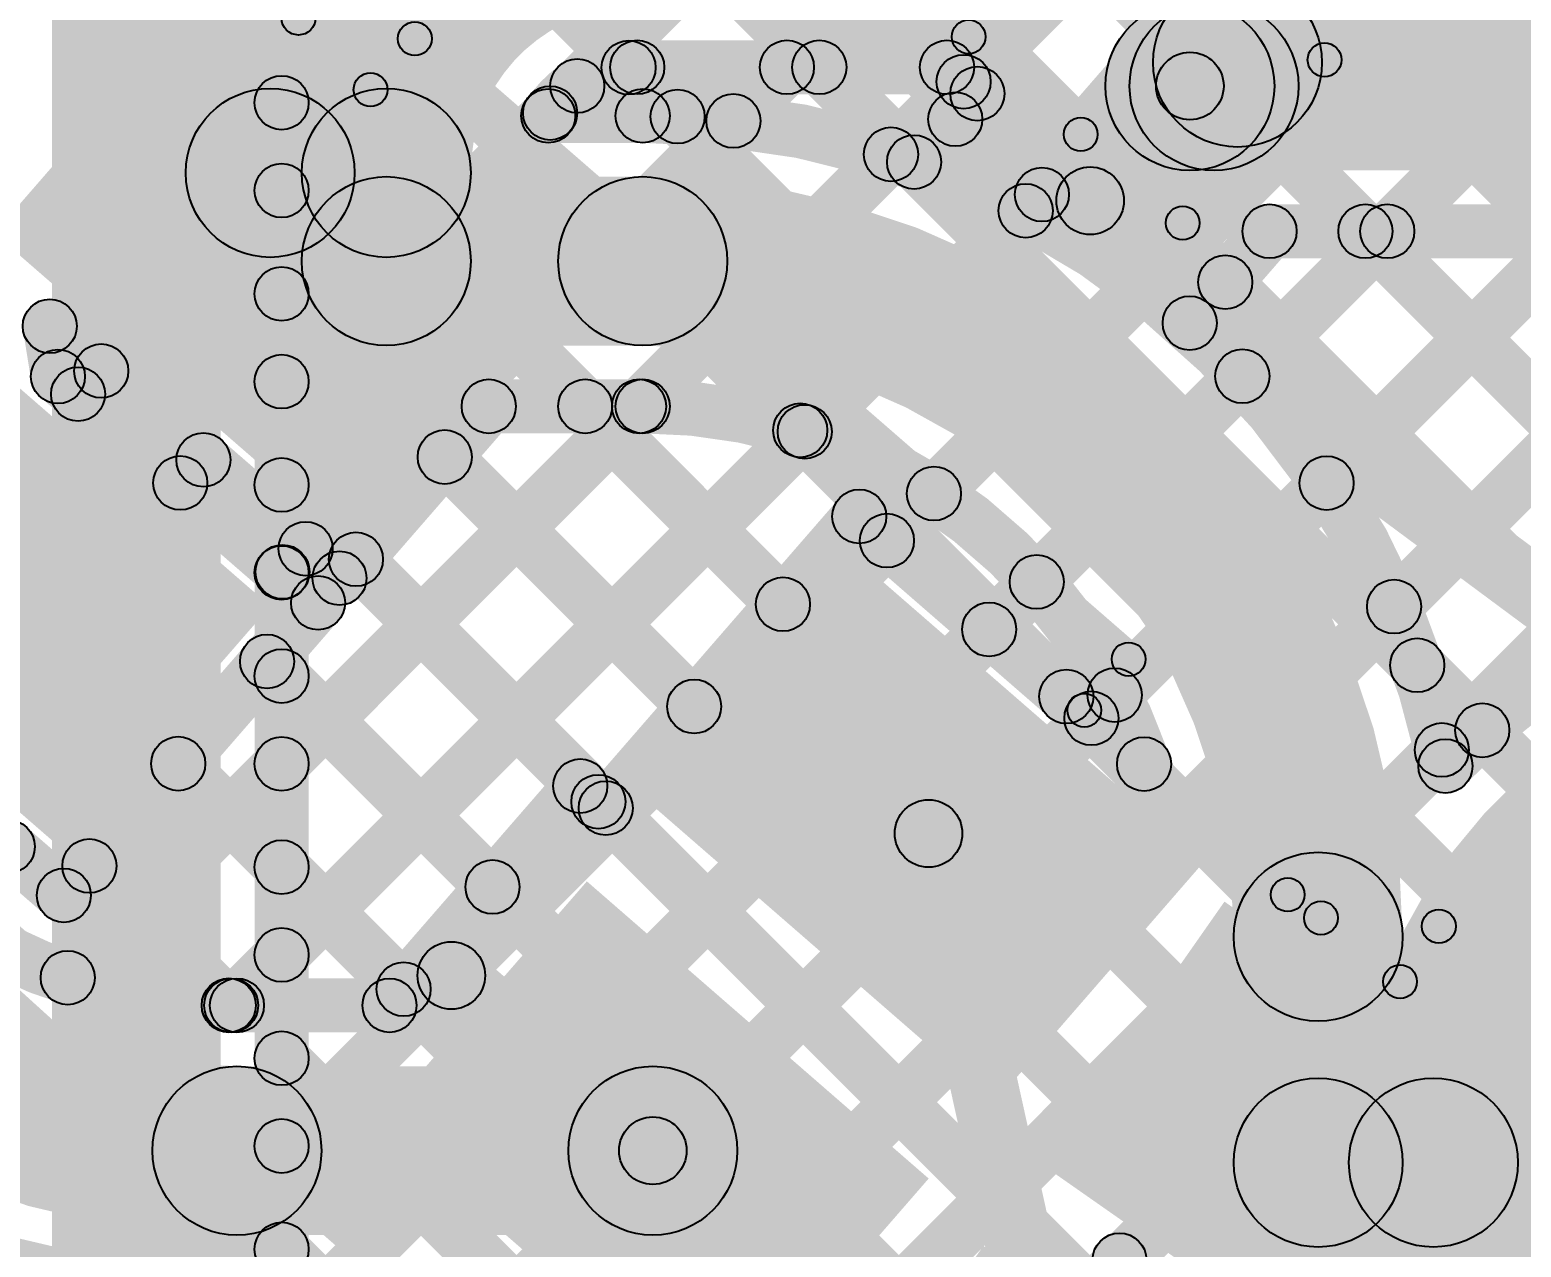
# Model space of a CAD drawing. Header units: millimetres. Extents: x -2.17 to 2.17, y -2.17 to 2.17.
# Drawn here: x -1.2428 to -1.022, y -1.3836 to -1.2034 of the extents above; entities that cross this region are included whole.
import ezdxf

# ---------------------------------------------------------------- set-up
doc = ezdxf.new("R2010")
doc.units = ezdxf.units.MM
doc.header["$MEASUREMENT"] = 0
for name, color, linetype in [('BottomLayer', 5, 'Continuous'), ('Mechanical2', 216, 'Continuous'), ('TopLayer', 1, 'Continuous'), ('TopOverlay', 2, 'Continuous'), ('TopPaste', 8, 'Continuous'), ('TopSolder', 216, 'Continuous')]:
    doc.layers.add(name, color=color, linetype=linetype)

# ---------------------------------------------------------------- blocks, each defined once
blk = doc.blocks.new('WS2812B_M____132')
at = {"layer": 'TopLayer'}
for points in [[(-0.09409, 0.05079), (-0.03504, 0.05079), (-0.03504, 0.01142), (-0.09409, 0.01142)], [(0.03504, 0.05079), (0.09409, 0.05079), (0.09409, 0.01142), (0.03504, 0.01142)], [(-0.09409, -0.01142), (-0.03504, -0.01142), (-0.03504, -0.05079), (-0.09409, -0.05079)], [(0.03504, -0.01142), (0.09409, -0.01142), (0.09409, -0.05079), (0.03504, -0.05079)]]:
    blk.add_hatch(color=1, dxfattribs=at).paths.add_polyline_path(points)
at = {"layer": 'TopOverlay'}
h = blk.add_hatch(color=2, dxfattribs=at)
edge = h.paths.add_edge_path()
edge.add_arc((-0.07, 0.07), 0.0025, 0, 360)
h = blk.add_hatch(color=2, dxfattribs=at)
edge = h.paths.add_edge_path()
edge.add_arc((-0.07, 0.07), 0.0025, 0, 360)
for points in [[(-0.07, 0.0675), (-0.07, 0.0725), (0.07, 0.0725), (0.07, 0.0675)], [(-0.0675, 0.06), (-0.0725, 0.06), (-0.0725, 0.07), (-0.0675, 0.07)], [(0.0725, 0.06), (0.0675, 0.06), (0.0675, 0.07), (0.0725, 0.07)], [(-0.07, -0.0725), (-0.07, -0.0675), (0.07, -0.0675), (0.07, -0.0725)]]:
    blk.add_hatch(color=2, dxfattribs=at).paths.add_polyline_path(points)
h = blk.add_hatch(color=2, dxfattribs=at)
edge = h.paths.add_edge_path()
edge.add_arc((0.07, 0.07), 0.0025, 0, 360)
h = blk.add_hatch(color=2, dxfattribs=at)
edge = h.paths.add_edge_path()
edge.add_arc((0.07, 0.07), 0.0025, 0, 360)
h = blk.add_hatch(color=2, dxfattribs=at)
edge = h.paths.add_edge_path()
edge.add_arc((-0.085, 0.061), 0.0025, 0, 360)
h = blk.add_hatch(color=2, dxfattribs=at)
edge = h.paths.add_edge_path()
edge.add_arc((-0.07, 0.06), 0.0025, 0, 360)
h = blk.add_hatch(color=2, dxfattribs=at)
edge = h.paths.add_edge_path()
edge.add_arc((0.07, 0.06), 0.0025, 0, 360)
at = {"layer": 'TopPaste'}
for points in [[(-0.09409, 0.05079), (-0.03504, 0.05079), (-0.03504, 0.01142), (-0.09409, 0.01142)], [(0.03504, 0.05079), (0.09409, 0.05079), (0.09409, 0.01142), (0.03504, 0.01142)], [(-0.09409, -0.01142), (-0.03504, -0.01142), (-0.03504, -0.05079), (-0.09409, -0.05079)], [(0.03504, -0.01142), (0.09409, -0.01142), (0.09409, -0.05079), (0.03504, -0.05079)]]:
    blk.add_hatch(color=8, dxfattribs=at).paths.add_polyline_path(points)
at = {"layer": 'TopSolder'}
for points in [[(-0.09809, 0.05479), (-0.03104, 0.05479), (-0.03104, 0.00742), (-0.09809, 0.00742)], [(0.03104, 0.05479), (0.09809, 0.05479), (0.09809, 0.00742), (0.03104, 0.00742)], [(-0.09809, -0.00742), (-0.03104, -0.00742), (-0.03104, -0.05479), (-0.09809, -0.05479)], [(0.03104, -0.00742), (0.09809, -0.00742), (0.09809, -0.05479), (0.03104, -0.05479)]]:
    blk.add_hatch(color=216, dxfattribs=at).paths.add_polyline_path(points)
at = {"layer": 'TopOverlay', "const_width": 0.005}
blk.add_lwpolyline([(-0.085, 0.061, 1), (-0.091, 0.061, 1)], format="xyb", close=True, dxfattribs=at)
at = {"layer": 'TopOverlay'}
for centre in [(-0.07, 0.07), (-0.07, 0.07), (0.07, 0.07), (0.07, 0.07), (-0.085, 0.061), (-0.07, 0.06), (0.07, 0.06)]:
    blk.add_circle(centre, 0.0025, dxfattribs=at)
blk = doc.blocks.new('WS2812B_M____133')
at = {"layer": 'TopLayer'}
blk.add_hatch(color=1, dxfattribs=at).paths.add_polyline_path([(-0.09409, 0.05079), (-0.03504, 0.05079), (-0.03504, 0.01142), (-0.09409, 0.01142)])
at = {"layer": 'TopOverlay'}
h = blk.add_hatch(color=2, dxfattribs=at)
edge = h.paths.add_edge_path()
edge.add_arc((-0.07, 0.07), 0.0025, 0, 360)
h = blk.add_hatch(color=2, dxfattribs=at)
edge = h.paths.add_edge_path()
edge.add_arc((-0.07, 0.07), 0.0025, 0, 360)
for points in [[(-0.07, 0.0675), (-0.07, 0.0725), (0.07, 0.0725), (0.07, 0.0675)], [(-0.0675, 0.06), (-0.0725, 0.06), (-0.0725, 0.07), (-0.0675, 0.07)]]:
    blk.add_hatch(color=2, dxfattribs=at).paths.add_polyline_path(points)
h = blk.add_hatch(color=2, dxfattribs=at)
edge = h.paths.add_edge_path()
edge.add_arc((-0.091, 0.061), 0.0025, 0, 360)
h = blk.add_hatch(color=2, dxfattribs=at)
edge = h.paths.add_edge_path()
edge.add_arc((-0.085, 0.061), 0.0025, 0, 360)
h = blk.add_hatch(color=2, dxfattribs=at)
edge = h.paths.add_edge_path()
edge.add_arc((-0.07, 0.06), 0.0025, 0, 360)
at = {"layer": 'TopPaste'}
blk.add_hatch(color=8, dxfattribs=at).paths.add_polyline_path([(-0.09409, 0.05079), (-0.03504, 0.05079), (-0.03504, 0.01142), (-0.09409, 0.01142)])
at = {"layer": 'TopSolder'}
for points in [[(-0.09809, 0.05479), (-0.03104, 0.05479), (-0.03104, 0.00742), (-0.09809, 0.00742)], [(-0.09809, -0.00742), (-0.03104, -0.00742), (-0.03104, -0.05479), (-0.09809, -0.05479)]]:
    blk.add_hatch(color=216, dxfattribs=at).paths.add_polyline_path(points)
at = {"layer": 'TopOverlay', "const_width": 0.005}
blk.add_lwpolyline([(-0.085, 0.061, 1), (-0.091, 0.061, 1)], format="xyb", close=True, dxfattribs=at)
at = {"layer": 'TopOverlay'}
for centre in [(-0.07, 0.07), (-0.07, 0.07), (-0.091, 0.061), (-0.085, 0.061), (-0.07, 0.06)]:
    blk.add_circle(centre, 0.0025, dxfattribs=at)
blk = doc.blocks.new('C__0402_308')
at = {"layer": 'TopLayer'}
for points in [[(-0.0275, -0.0125), (-0.0275, 0.0125), (-0.0095, 0.0125), (-0.0095, -0.0125)], [(0.0095, -0.0125), (0.0095, 0.0125), (0.0275, 0.0125), (0.0275, -0.0125)]]:
    blk.add_hatch(color=1, dxfattribs=at).paths.add_polyline_path(points)
at = {"layer": 'TopOverlay'}
h = blk.add_hatch(color=2, dxfattribs=at)
edge = h.paths.add_edge_path()
edge.add_arc((-0.031, 0.016), 0.0025, 0, 360)
h = blk.add_hatch(color=2, dxfattribs=at)
edge = h.paths.add_edge_path()
edge.add_arc((-0.031, 0.016), 0.0025, 0, 360)
for points in [[(-0.011, 0.0185), (-0.011, 0.0135), (-0.031, 0.0135), (-0.031, 0.0185)], [(0.031, 0.0185), (0.031, 0.0135), (0.011, 0.0135), (0.011, 0.0185)], [(-0.0335, 0.016), (-0.0285, 0.016), (-0.0285, -0.016), (-0.0335, -0.016)], [(0.0285, 0.016), (0.0335, 0.016), (0.0335, -0.016), (0.0285, -0.016)], [(-0.011, -0.0135), (-0.011, -0.0185), (-0.031, -0.0185), (-0.031, -0.0135)], [(0.031, -0.0135), (0.031, -0.0185), (0.011, -0.0185), (0.011, -0.0135)]]:
    blk.add_hatch(color=2, dxfattribs=at).paths.add_polyline_path(points)
h = blk.add_hatch(color=2, dxfattribs=at)
edge = h.paths.add_edge_path()
edge.add_arc((-0.011, 0.016), 0.0025, 0, 360)
h = blk.add_hatch(color=2, dxfattribs=at)
edge = h.paths.add_edge_path()
edge.add_arc((0.011, 0.016), 0.0025, 0, 360)
h = blk.add_hatch(color=2, dxfattribs=at)
edge = h.paths.add_edge_path()
edge.add_arc((0.031, 0.016), 0.0025, 0, 360)
h = blk.add_hatch(color=2, dxfattribs=at)
edge = h.paths.add_edge_path()
edge.add_arc((0.031, 0.016), 0.0025, 0, 360)
h = blk.add_hatch(color=2, dxfattribs=at)
edge = h.paths.add_edge_path()
edge.add_arc((-0.031, -0.016), 0.0025, 0, 360)
h = blk.add_hatch(color=2, dxfattribs=at)
edge = h.paths.add_edge_path()
edge.add_arc((-0.031, -0.016), 0.0025, 0, 360)
h = blk.add_hatch(color=2, dxfattribs=at)
edge = h.paths.add_edge_path()
edge.add_arc((-0.011, -0.016), 0.0025, 0, 360)
h = blk.add_hatch(color=2, dxfattribs=at)
edge = h.paths.add_edge_path()
edge.add_arc((0.011, -0.016), 0.0025, 0, 360)
h = blk.add_hatch(color=2, dxfattribs=at)
edge = h.paths.add_edge_path()
edge.add_arc((0.031, -0.016), 0.0025, 0, 360)
h = blk.add_hatch(color=2, dxfattribs=at)
edge = h.paths.add_edge_path()
edge.add_arc((0.031, -0.016), 0.0025, 0, 360)
at = {"layer": 'TopPaste'}
for points in [[(-0.0275, -0.0125), (-0.0275, 0.0125), (-0.0095, 0.0125), (-0.0095, -0.0125)], [(0.0095, -0.0125), (0.0095, 0.0125), (0.0275, 0.0125), (0.0275, -0.0125)]]:
    blk.add_hatch(color=8, dxfattribs=at).paths.add_polyline_path(points)
at = {"layer": 'TopSolder'}
for points in [[(-0.02986, -0.01486), (-0.02986, 0.01486), (-0.00714, 0.01486), (-0.00714, -0.01486)], [(0.00714, -0.01486), (0.00714, 0.01486), (0.02986, 0.01486), (0.02986, -0.01486)]]:
    blk.add_hatch(color=216, dxfattribs=at).paths.add_polyline_path(points)
at = {"layer": 'TopOverlay'}
for centre in [(-0.031, 0.016), (-0.031, 0.016), (-0.011, 0.016), (0.011, 0.016), (0.031, 0.016), (0.031, 0.016), (-0.031, -0.016), (-0.031, -0.016), (-0.011, -0.016), (0.011, -0.016), (0.031, -0.016), (0.031, -0.016)]:
    blk.add_circle(centre, 0.0025, dxfattribs=at)

msp = doc.modelspace()

# ---------------------------------------------------------------- hatches: boundary and pattern name
at = {"layer": 'BottomLayer'}
for points in [[(-1.2145, -1.532), (-1.2395, -1.532), (-1.2395, -0.38061), (-1.2145, -0.38061)], [(-1.2015, -1.532), (-1.2095, -1.532), (-1.2095, -0.38061), (-1.2015, -0.38061)], [(-1.20833, -1.01906), (-1.20267, -1.01341), (-1.01467, -1.20141), (-1.02033, -1.20706)], [(-1.20267, -1.23005), (-1.20833, -1.22439), (-1.02033, -1.03639), (-1.01467, -1.04205)], [(-1.20267, -1.23005), (-1.20833, -1.22439), (-1.02033, -1.03639), (-1.01467, -1.04205)], [(-1.20833, -1.04735), (-1.20267, -1.04169), (-1.01467, -1.22969), (-1.02033, -1.23535)], [(-1.20267, -1.25833), (-1.20833, -1.25267), (-1.02033, -1.06467), (-1.01467, -1.07033)], [(-1.20833, -1.07563), (-1.20267, -1.06997), (-1.01467, -1.25797), (-1.02033, -1.26363)], [(-1.20267, -1.28661), (-1.20833, -1.28096), (-1.02033, -1.09296), (-1.01467, -1.09861)], [(-1.20833, -1.10392), (-1.20267, -1.09826), (-1.01467, -1.28626), (-1.02033, -1.29192)], [(-1.20267, -1.3149), (-1.20833, -1.30924), (-1.02033, -1.12124), (-1.01467, -1.1269)], [(-1.20833, -1.1322), (-1.20267, -1.12654), (-1.01467, -1.31454), (-1.02033, -1.3202)], [(-1.20267, -1.34318), (-1.20833, -1.33753), (-1.02033, -1.14953), (-1.01467, -1.15518)], [(-1.20833, -1.16048), (-1.20267, -1.15483), (-1.01467, -1.34283), (-1.02033, -1.34848)], [(-1.20267, -1.37147), (-1.20833, -1.36581), (-1.02033, -1.17781), (-1.01467, -1.18347)], [(-1.20833, -1.18877), (-1.20267, -1.18311), (-1.01467, -1.37111), (-1.02033, -1.37677)], [(-1.20267, -1.39975), (-1.20833, -1.39409), (-1.02033, -1.20609), (-1.01467, -1.21175)], [(-1.20833, -1.21705), (-1.20267, -1.2114), (-1.01467, -1.3994), (-1.02033, -1.40505)], [(-1.20267, -1.42804), (-1.20833, -1.42238), (-1.02033, -1.23438), (-1.01467, -1.24004)], [(-1.20833, -1.24534), (-1.20267, -1.23968), (-1.01467, -1.42768), (-1.02033, -1.43334)], [(-1.20267, -1.45632), (-1.20833, -1.45066), (-1.02033, -1.26266), (-1.01467, -1.26832)], [(-1.20833, -1.27362), (-1.20267, -1.26796), (-1.01467, -1.45596), (-1.02033, -1.46162)], [(-1.20267, -1.4846), (-1.20833, -1.47895), (-1.02033, -1.29095), (-1.01467, -1.2966)], [(-1.20833, -1.30191), (-1.20267, -1.29625), (-1.01467, -1.48425), (-1.02033, -1.48991)], [(-1.20267, -1.51289), (-1.20833, -1.50723), (-1.02033, -1.31923), (-1.01467, -1.32489)], [(-1.20833, -1.33019), (-1.20267, -1.32453), (-1.01467, -1.51253), (-1.02033, -1.51819)], [(-1.20243, -1.54094), (-1.20809, -1.53528), (-1.02033, -1.34752), (-1.01467, -1.35317)], [(-1.20833, -1.35847), (-1.20267, -1.35282), (-1.01467, -1.54082), (-1.02033, -1.54647)], [(-1.1971, -1.56388), (-1.20275, -1.55823), (-1.02033, -1.3758), (-1.01467, -1.38146)], [(-1.20833, -1.38676), (-1.20267, -1.3811), (-0.9761, -1.60767), (-0.98176, -1.61333)]]:
    msp.add_hatch(color=5, dxfattribs=at).paths.add_polyline_path(points)
h = msp.add_hatch(color=5, dxfattribs=at)
edge = h.paths.add_edge_path()
edge.add_arc((-1.2055, -1.21422), 0.004, 0, 360)
h = msp.add_hatch(color=5, dxfattribs=at)
edge = h.paths.add_edge_path()
edge.add_arc((-1.2055, -1.22722), 0.004, 0, 360)
h = msp.add_hatch(color=5, dxfattribs=at)
edge = h.paths.add_edge_path()
edge.add_arc((-1.2055, -1.22722), 0.004, 0, 360)
h = msp.add_hatch(color=5, dxfattribs=at)
edge = h.paths.add_edge_path()
edge.add_arc((-1.2055, -1.24251), 0.004, 0, 360)
h = msp.add_hatch(color=5, dxfattribs=at)
edge = h.paths.add_edge_path()
edge.add_arc((-1.2055, -1.2555), 0.004, 0, 360)
h = msp.add_hatch(color=5, dxfattribs=at)
edge = h.paths.add_edge_path()
edge.add_arc((-1.2055, -1.27079), 0.004, 0, 360)
h = msp.add_hatch(color=5, dxfattribs=at)
edge = h.paths.add_edge_path()
edge.add_arc((-1.2055, -1.28379), 0.004, 0, 360)
h = msp.add_hatch(color=5, dxfattribs=at)
edge = h.paths.add_edge_path()
edge.add_arc((-1.2055, -1.29908), 0.004, 0, 360)
h = msp.add_hatch(color=5, dxfattribs=at)
edge = h.paths.add_edge_path()
edge.add_arc((-1.2055, -1.31207), 0.004, 0, 360)
h = msp.add_hatch(color=5, dxfattribs=at)
edge = h.paths.add_edge_path()
edge.add_arc((-1.2055, -1.32736), 0.004, 0, 360)
h = msp.add_hatch(color=5, dxfattribs=at)
edge = h.paths.add_edge_path()
edge.add_arc((-1.2055, -1.34035), 0.004, 0, 360)
h = msp.add_hatch(color=5, dxfattribs=at)
edge = h.paths.add_edge_path()
edge.add_arc((-1.2055, -1.35565), 0.004, 0, 360)
h = msp.add_hatch(color=5, dxfattribs=at)
edge = h.paths.add_edge_path()
edge.add_arc((-1.2055, -1.36864), 0.004, 0, 360)
h = msp.add_hatch(color=5, dxfattribs=at)
edge = h.paths.add_edge_path()
edge.add_arc((-1.2055, -1.38393), 0.004, 0, 360)
at = {"layer": 'TopLayer'}
for points in [[(-1.0515, -1.20828), (-1.0765, -1.20828), (-1.0765, -1.15956), (-1.0515, -1.15956)], [(-1.19469, -1.22461), (-1.21969, -1.22461), (-1.21969, -1.18048), (-1.19469, -1.18048)], [(-1.07104, -1.22425), (-1.07104, -1.19925), (-1.06747, -1.19925), (-1.06747, -1.22425)], [(-1.06747, -1.22425), (-1.06747, -1.19925), (-0.98486, -1.19925), (-0.98486, -1.22425)], [(-1.15286, -1.21297), (-1.15286, -1.20497), (-1.107, -1.20497), (-1.107, -1.21297)], [(-1.15696, -1.21185), (-1.1513, -1.2062), (-1.14405, -1.21345), (-1.14971, -1.2191)], [(-1.13579, -1.21974), (-1.14145, -1.21408), (-1.13352, -1.20614), (-1.12786, -1.2118)], [(-1.12873, -1.2118), (-1.12307, -1.20614), (-1.10904, -1.22017), (-1.1147, -1.22583)], [(-1.10962, -1.21199), (-1.10438, -1.20595), (-1.09988, -1.20987), (-1.10513, -1.2159)], [(-1.16292, -1.21858), (-1.16857, -1.21292), (-1.16456, -1.2089), (-1.1589, -1.21456)], [(-1.11246, -1.22469), (-1.11812, -1.21903), (-1.10737, -1.20828), (-1.10171, -1.21394)], [(-1.08203, -1.23201), (-1.08957, -1.22545), (-1.07481, -1.20847), (-1.06726, -1.21503)], [(-1.10276, -1.21928), (-1.1088, -1.21403), (-1.10552, -1.21026), (-1.09948, -1.21551)], [(-1.16602, -1.22016), (-1.16602, -1.21216), (-1.15205, -1.21216), (-1.15205, -1.22016)], [(-1.10841, -1.21968), (-1.10316, -1.21364), (-1.06844, -1.24382), (-1.07369, -1.24986)], [(-1.19, -1.25016), (-1.19, -1.22516), (-1.15205, -1.22516), (-1.15205, -1.25016)], [(-1.09252, -1.23303), (-1.09818, -1.22738), (-1.09578, -1.22498), (-1.09013, -1.23064)], [(-1.05925, -1.23725), (-1.05925, -1.22925), (-0.98486, -1.22925), (-0.98486, -1.23725)], [(-1.06805, -1.24946), (-1.07408, -1.24421), (-1.06227, -1.23062), (-1.05623, -1.23587)], [(-1.06045, -1.25753), (-1.06611, -1.25188), (-1.04465, -1.23042), (-1.039, -1.23608)], [(-1.04797, -1.27333), (-1.05363, -1.26768), (-1.01637, -1.23042), (-1.01071, -1.23608)], [(-1.04788, -1.23608), (-1.04223, -1.23042), (-0.9877, -1.28495), (-0.99335, -1.29061)], [(-1.03798, -1.29163), (-1.04364, -1.28597), (-0.98808, -1.23042), (-0.98243, -1.23608)], [(-1.03091, -1.31284), (-1.03657, -1.30719), (-0.96484, -1.23546), (-0.95918, -1.24111)], [(-1.06863, -1.24361), (-1.06297, -1.23796), (-1.00825, -1.29268), (-1.0139, -1.29834)], [(-1.24245, -1.25032), (-1.2372, -1.24429), (-1.19431, -1.28157), (-1.19956, -1.28761)], [(-1.24377, -1.24794), (-1.23587, -1.24667), (-1.23468, -1.25412), (-1.24257, -1.25539)], [(-1.24125, -1.25777), (-1.236, -1.25173), (-1.19748, -1.28522), (-1.20273, -1.29126)], [(-1.23281, -1.26018), (-1.23846, -1.25452), (-1.23504, -1.2511), (-1.22938, -1.25675)], [(-1.23281, -1.26018), (-1.23846, -1.25452), (-1.23504, -1.2511), (-1.22938, -1.25675)], [(-1.17483, -1.26316), (-1.17483, -1.25516), (-1.15205, -1.25516), (-1.15205, -1.26316)], [(-1.23433, -1.34656), (-1.23999, -1.3409), (-1.15542, -1.25634), (-1.14977, -1.26199)], [(-1.19391, -1.28721), (-1.19995, -1.28197), (-1.17785, -1.25654), (-1.17181, -1.26179)], [(-1.16339, -1.26199), (-1.15773, -1.25634), (-1.12845, -1.28562), (-1.13411, -1.29127)], [(-1.21014, -1.35065), (-1.2158, -1.345), (-1.13089, -1.26009), (-1.12524, -1.26575)], [(-1.13156, -1.26554), (-1.1259, -1.25988), (-1.0865, -1.29928), (-1.09216, -1.30494)], [(-1.21767, -1.27333), (-1.22333, -1.26768), (-1.2199, -1.26425), (-1.21425, -1.26991)], [(-1.18418, -1.26949), (-1.17852, -1.26383), (-1.1416, -1.30075), (-1.14726, -1.3064)], [(-1.11306, -1.28185), (-1.11871, -1.2762), (-1.11176, -1.26924), (-1.1061, -1.2749)], [(-1.1545, -1.32126), (-1.16054, -1.31601), (-1.12301, -1.27283), (-1.11697, -1.27808)], [(-1.12261, -1.27848), (-1.11737, -1.27244), (-1.0752, -1.30909), (-1.08045, -1.31513)], [(-1.20254, -1.28649), (-1.2082, -1.28083), (-1.20477, -1.2774), (-1.19912, -1.28306)], [(-1.19733, -1.28462), (-1.19167, -1.27896), (-1.15578, -1.31486), (-1.16144, -1.32051)], [(-1.09793, -1.29501), (-1.10358, -1.28935), (-1.09654, -1.28231), (-1.09089, -1.28797)], [(-1.29113, -1.29043), (-1.28588, -1.28439), (-1.23512, -1.32852), (-1.24037, -1.33455)], [(-1.23472, -1.33416), (-1.24076, -1.32891), (-1.20312, -1.28561), (-1.19708, -1.29086)], [(-1.21048, -1.29975), (-1.20483, -1.29409), (-1.17145, -1.32747), (-1.17711, -1.33312)], [(-1.04021, -1.30031), (-1.03456, -1.29466), (-1.02493, -1.30428), (-1.03059, -1.30994)], [(-1.0828, -1.30816), (-1.08845, -1.3025), (-1.08501, -1.29906), (-1.07935, -1.30471)], [(-1.22364, -1.31488), (-1.21798, -1.30923), (-1.18461, -1.3426), (-1.19026, -1.34825)], [(-1.18651, -1.35045), (-1.19255, -1.34521), (-1.16431, -1.31273), (-1.15827, -1.31798)], [(-1.16392, -1.31837), (-1.15867, -1.31233), (-1.15489, -1.31561), (-1.16014, -1.32165)], [(-1.11461, -1.32346), (-1.10485, -1.32131), (-1.08285, -1.42098), (-1.09261, -1.42313)], [(-1.23679, -1.33001), (-1.23113, -1.32436), (-1.2105, -1.34499), (-1.21615, -1.35065)], [(-1.03955, -1.3711), (-1.06455, -1.3711), (-1.06455, -1.33766), (-1.03955, -1.33766)], [(-1.18365, -1.34717), (-1.17709, -1.33962), (-1.14726, -1.36556), (-1.15382, -1.3731)], [(-1.21211, -1.35183), (-1.21211, -1.34383), (-1.18953, -1.34383), (-1.18953, -1.35183)], [(-1.21211, -1.38183), (-1.21211, -1.35683), (-1.15054, -1.35683), (-1.15054, -1.38183)], [(-1.05205, -1.3836), (-1.05205, -1.3586), (-1.035, -1.3586), (-1.035, -1.3836)], [(-1.035, -1.3836), (-1.035, -1.3586), (-0.98339, -1.3586), (-0.98339, -1.3836)], [(-1.16624, -1.39501), (-1.17379, -1.38845), (-1.15431, -1.36605), (-1.14677, -1.37261)], [(-1.15382, -1.3731), (-1.14726, -1.36556), (-1.11743, -1.39149), (-1.12399, -1.39904)], [(-1.13804, -1.39612), (-1.16304, -1.39612), (-1.16304, -1.36933), (-1.13804, -1.36933)], [(-1.08375, -1.3888), (-1.07916, -1.38225), (-1.03465, -1.41342), (-1.03924, -1.41997)]]:
    msp.add_hatch(color=1, dxfattribs=at).paths.add_polyline_path(points)
h = msp.add_hatch(color=1, dxfattribs=at)
edge = h.paths.add_edge_path()
edge.add_arc((-1.064, -1.20828), 0.0125, 0, 360)
h = msp.add_hatch(color=1, dxfattribs=at)
edge = h.paths.add_edge_path()
edge.add_arc((-1.064, -1.20828), 0.0125, 0, 360)
h = msp.add_hatch(color=1, dxfattribs=at)
edge = h.paths.add_edge_path()
edge.add_arc((-1.07104, -1.21175), 0.0125, 0, 360)
h = msp.add_hatch(color=1, dxfattribs=at)
edge = h.paths.add_edge_path()
edge.add_arc((-1.06747, -1.21175), 0.0125, 0, 360)
h = msp.add_hatch(color=1, dxfattribs=at)
edge = h.paths.add_edge_path()
edge.add_arc((-1.06747, -1.21175), 0.0125, 0, 360)
h = msp.add_hatch(color=1, dxfattribs=at)
edge = h.paths.add_edge_path()
edge.add_arc((-1.06747, -1.21175), 0.0125, 0, 360)
h = msp.add_hatch(color=1, dxfattribs=at)
edge = h.paths.add_edge_path()
edge.add_arc((-1.15413, -1.20902), 0.004, 0, 360)
h = msp.add_hatch(color=1, dxfattribs=at)
edge = h.paths.add_edge_path()
edge.add_arc((-1.15286, -1.20897), 0.004, 0, 360)
h = msp.add_hatch(color=1, dxfattribs=at)
edge = h.paths.add_edge_path()
edge.add_arc((-1.15286, -1.20897), 0.004, 0, 360)
h = msp.add_hatch(color=1, dxfattribs=at)
edge = h.paths.add_edge_path()
edge.add_arc((-1.13069, -1.20897), 0.004, 0, 360)
h = msp.add_hatch(color=1, dxfattribs=at)
edge = h.paths.add_edge_path()
edge.add_arc((-1.1259, -1.20897), 0.004, 0, 360)
h = msp.add_hatch(color=1, dxfattribs=at)
edge = h.paths.add_edge_path()
edge.add_arc((-1.107, -1.20897), 0.004, 0, 360)
h = msp.add_hatch(color=1, dxfattribs=at)
edge = h.paths.add_edge_path()
edge.add_arc((-1.107, -1.20897), 0.004, 0, 360)
h = msp.add_hatch(color=1, dxfattribs=at)
edge = h.paths.add_edge_path()
edge.add_arc((-1.10454, -1.21111), 0.004, 0, 360)
h = msp.add_hatch(color=1, dxfattribs=at)
edge = h.paths.add_edge_path()
edge.add_arc((-1.07104, -1.21175), 0.005, 0, 360)
h = msp.add_hatch(color=1, dxfattribs=at)
edge = h.paths.add_edge_path()
edge.add_arc((-1.16173, -1.21173), 0.004, 0, 360)
h = msp.add_hatch(color=1, dxfattribs=at)
edge = h.paths.add_edge_path()
edge.add_arc((-1.1025, -1.21288), 0.004, 0, 360)
h = msp.add_hatch(color=1, dxfattribs=at)
edge = h.paths.add_edge_path()
edge.add_arc((-1.1025, -1.21288), 0.004, 0, 360)
h = msp.add_hatch(color=1, dxfattribs=at)
edge = h.paths.add_edge_path()
edge.add_arc((-1.16575, -1.21575), 0.004, 0, 360)
h = msp.add_hatch(color=1, dxfattribs=at)
edge = h.paths.add_edge_path()
edge.add_arc((-1.20719, -1.22461), 0.0125, 0, 360)
h = msp.add_hatch(color=1, dxfattribs=at)
edge = h.paths.add_edge_path()
edge.add_arc((-1.19, -1.22461), 0.0125, 0, 360)
h = msp.add_hatch(color=1, dxfattribs=at)
edge = h.paths.add_edge_path()
edge.add_arc((-1.16602, -1.21616), 0.004, 0, 360)
h = msp.add_hatch(color=1, dxfattribs=at)
edge = h.paths.add_edge_path()
edge.add_arc((-1.16602, -1.21616), 0.004, 0, 360)
h = msp.add_hatch(color=1, dxfattribs=at)
edge = h.paths.add_edge_path()
edge.add_arc((-1.15205, -1.21616), 0.004, 0, 360)
h = msp.add_hatch(color=1, dxfattribs=at)
edge = h.paths.add_edge_path()
edge.add_arc((-1.15205, -1.21616), 0.004, 0, 360)
h = msp.add_hatch(color=1, dxfattribs=at)
edge = h.paths.add_edge_path()
edge.add_arc((-1.14688, -1.21627), 0.004, 0, 360)
h = msp.add_hatch(color=1, dxfattribs=at)
edge = h.paths.add_edge_path()
edge.add_arc((-1.13862, -1.21691), 0.004, 0, 360)
h = msp.add_hatch(color=1, dxfattribs=at)
edge = h.paths.add_edge_path()
edge.add_arc((-1.10578, -1.21666), 0.004, 0, 360)
h = msp.add_hatch(color=1, dxfattribs=at)
edge = h.paths.add_edge_path()
edge.add_arc((-1.10578, -1.21666), 0.004, 0, 360)
h = msp.add_hatch(color=1, dxfattribs=at)
edge = h.paths.add_edge_path()
edge.add_arc((-1.11529, -1.22186), 0.004, 0, 360)
h = msp.add_hatch(color=1, dxfattribs=at)
edge = h.paths.add_edge_path()
edge.add_arc((-1.11187, -1.223), 0.004, 0, 360)
h = msp.add_hatch(color=1, dxfattribs=at)
edge = h.paths.add_edge_path()
edge.add_arc((-1.19, -1.23766), 0.0125, 0, 360)
h = msp.add_hatch(color=1, dxfattribs=at)
edge = h.paths.add_edge_path()
edge.add_arc((-1.15205, -1.23766), 0.0125, 0, 360)
h = msp.add_hatch(color=1, dxfattribs=at)
edge = h.paths.add_edge_path()
edge.add_arc((-1.15205, -1.23766), 0.0125, 0, 360)
h = msp.add_hatch(color=1, dxfattribs=at)
edge = h.paths.add_edge_path()
edge.add_arc((-1.09295, -1.22781), 0.004, 0, 360)
h = msp.add_hatch(color=1, dxfattribs=at)
edge = h.paths.add_edge_path()
edge.add_arc((-1.0858, -1.22873), 0.005, 0, 360)
h = msp.add_hatch(color=1, dxfattribs=at)
edge = h.paths.add_edge_path()
edge.add_arc((-1.09535, -1.23021), 0.004, 0, 360)
h = msp.add_hatch(color=1, dxfattribs=at)
edge = h.paths.add_edge_path()
edge.add_arc((-1.05925, -1.23325), 0.004, 0, 360)
h = msp.add_hatch(color=1, dxfattribs=at)
edge = h.paths.add_edge_path()
edge.add_arc((-1.05925, -1.23325), 0.004, 0, 360)
h = msp.add_hatch(color=1, dxfattribs=at)
edge = h.paths.add_edge_path()
edge.add_arc((-1.04506, -1.23325), 0.004, 0, 360)
h = msp.add_hatch(color=1, dxfattribs=at)
edge = h.paths.add_edge_path()
edge.add_arc((-1.04182, -1.23325), 0.004, 0, 360)
h = msp.add_hatch(color=1, dxfattribs=at)
edge = h.paths.add_edge_path()
edge.add_arc((-1.0658, -1.24078), 0.004, 0, 360)
h = msp.add_hatch(color=1, dxfattribs=at)
edge = h.paths.add_edge_path()
edge.add_arc((-1.07107, -1.24684), 0.004, 0, 360)
h = msp.add_hatch(color=1, dxfattribs=at)
edge = h.paths.add_edge_path()
edge.add_arc((-1.07107, -1.24684), 0.004, 0, 360)
h = msp.add_hatch(color=1, dxfattribs=at)
edge = h.paths.add_edge_path()
edge.add_arc((-1.23982, -1.2473), 0.004, 0, 360)
h = msp.add_hatch(color=1, dxfattribs=at)
edge = h.paths.add_edge_path()
edge.add_arc((-1.23982, -1.2473), 0.004, 0, 360)
h = msp.add_hatch(color=1, dxfattribs=at)
edge = h.paths.add_edge_path()
edge.add_arc((-1.23862, -1.25475), 0.004, 0, 360)
h = msp.add_hatch(color=1, dxfattribs=at)
edge = h.paths.add_edge_path()
edge.add_arc((-1.23862, -1.25475), 0.004, 0, 360)
h = msp.add_hatch(color=1, dxfattribs=at)
edge = h.paths.add_edge_path()
edge.add_arc((-1.23221, -1.25392), 0.004, 0, 360)
h = msp.add_hatch(color=1, dxfattribs=at)
edge = h.paths.add_edge_path()
edge.add_arc((-1.23221, -1.25392), 0.004, 0, 360)
h = msp.add_hatch(color=1, dxfattribs=at)
edge = h.paths.add_edge_path()
edge.add_arc((-1.06328, -1.2547), 0.004, 0, 360)
h = msp.add_hatch(color=1, dxfattribs=at)
edge = h.paths.add_edge_path()
edge.add_arc((-1.23563, -1.25735), 0.004, 0, 360)
h = msp.add_hatch(color=1, dxfattribs=at)
edge = h.paths.add_edge_path()
edge.add_arc((-1.23563, -1.25735), 0.004, 0, 360)
h = msp.add_hatch(color=1, dxfattribs=at)
edge = h.paths.add_edge_path()
edge.add_arc((-1.17483, -1.25916), 0.004, 0, 360)
h = msp.add_hatch(color=1, dxfattribs=at)
edge = h.paths.add_edge_path()
edge.add_arc((-1.17483, -1.25916), 0.004, 0, 360)
h = msp.add_hatch(color=1, dxfattribs=at)
edge = h.paths.add_edge_path()
edge.add_arc((-1.16056, -1.25916), 0.004, 0, 360)
h = msp.add_hatch(color=1, dxfattribs=at)
edge = h.paths.add_edge_path()
edge.add_arc((-1.15259, -1.25916), 0.004, 0, 360)
h = msp.add_hatch(color=1, dxfattribs=at)
edge = h.paths.add_edge_path()
edge.add_arc((-1.15205, -1.25916), 0.004, 0, 360)
h = msp.add_hatch(color=1, dxfattribs=at)
edge = h.paths.add_edge_path()
edge.add_arc((-1.15205, -1.25916), 0.004, 0, 360)
h = msp.add_hatch(color=1, dxfattribs=at)
edge = h.paths.add_edge_path()
edge.add_arc((-1.12873, -1.26271), 0.004, 0, 360)
h = msp.add_hatch(color=1, dxfattribs=at)
edge = h.paths.add_edge_path()
edge.add_arc((-1.12806, -1.26292), 0.004, 0, 360)
h = msp.add_hatch(color=1, dxfattribs=at)
edge = h.paths.add_edge_path()
edge.add_arc((-1.18135, -1.26666), 0.004, 0, 360)
h = msp.add_hatch(color=1, dxfattribs=at)
edge = h.paths.add_edge_path()
edge.add_arc((-1.21708, -1.26708), 0.004, 0, 360)
h = msp.add_hatch(color=1, dxfattribs=at)
edge = h.paths.add_edge_path()
edge.add_arc((-1.2205, -1.2705), 0.004, 0, 360)
h = msp.add_hatch(color=1, dxfattribs=at)
edge = h.paths.add_edge_path()
edge.add_arc((-1.0508, -1.27051), 0.004, 0, 360)
h = msp.add_hatch(color=1, dxfattribs=at)
edge = h.paths.add_edge_path()
edge.add_arc((-1.10893, -1.27207), 0.004, 0, 360)
h = msp.add_hatch(color=1, dxfattribs=at)
edge = h.paths.add_edge_path()
edge.add_arc((-1.11999, -1.27546), 0.004, 0, 360)
h = msp.add_hatch(color=1, dxfattribs=at)
edge = h.paths.add_edge_path()
edge.add_arc((-1.11999, -1.27546), 0.004, 0, 360)
h = msp.add_hatch(color=1, dxfattribs=at)
edge = h.paths.add_edge_path()
edge.add_arc((-1.11589, -1.27903), 0.004, 0, 360)
h = msp.add_hatch(color=1, dxfattribs=at)
edge = h.paths.add_edge_path()
edge.add_arc((-1.20195, -1.28023), 0.004, 0, 360)
h = msp.add_hatch(color=1, dxfattribs=at)
edge = h.paths.add_edge_path()
edge.add_arc((-1.1945, -1.28179), 0.004, 0, 360)
h = msp.add_hatch(color=1, dxfattribs=at)
edge = h.paths.add_edge_path()
edge.add_arc((-1.20537, -1.28366), 0.004, 0, 360)
h = msp.add_hatch(color=1, dxfattribs=at)
edge = h.paths.add_edge_path()
edge.add_arc((-1.19693, -1.28459), 0.004, 0, 360)
h = msp.add_hatch(color=1, dxfattribs=at)
edge = h.paths.add_edge_path()
edge.add_arc((-1.19693, -1.28459), 0.004, 0, 360)
h = msp.add_hatch(color=1, dxfattribs=at)
edge = h.paths.add_edge_path()
edge.add_arc((-1.09371, -1.28514), 0.004, 0, 360)
h = msp.add_hatch(color=1, dxfattribs=at)
edge = h.paths.add_edge_path()
edge.add_arc((-1.2001, -1.28824), 0.004, 0, 360)
h = msp.add_hatch(color=1, dxfattribs=at)
edge = h.paths.add_edge_path()
edge.add_arc((-1.2001, -1.28824), 0.004, 0, 360)
h = msp.add_hatch(color=1, dxfattribs=at)
edge = h.paths.add_edge_path()
edge.add_arc((-1.13128, -1.28845), 0.004, 0, 360)
h = msp.add_hatch(color=1, dxfattribs=at)
edge = h.paths.add_edge_path()
edge.add_arc((-1.04081, -1.2888), 0.004, 0, 360)
h = msp.add_hatch(color=1, dxfattribs=at)
edge = h.paths.add_edge_path()
edge.add_arc((-1.10076, -1.29218), 0.004, 0, 360)
h = msp.add_hatch(color=1, dxfattribs=at)
edge = h.paths.add_edge_path()
edge.add_arc((-1.20765, -1.29692), 0.004, 0, 360)
h = msp.add_hatch(color=1, dxfattribs=at)
edge = h.paths.add_edge_path()
edge.add_arc((-1.03739, -1.29748), 0.004, 0, 360)
h = msp.add_hatch(color=1, dxfattribs=at)
edge = h.paths.add_edge_path()
edge.add_arc((-1.08933, -1.30211), 0.004, 0, 360)
h = msp.add_hatch(color=1, dxfattribs=at)
edge = h.paths.add_edge_path()
edge.add_arc((-1.08218, -1.30189), 0.004, 0, 360)
h = msp.add_hatch(color=1, dxfattribs=at)
edge = h.paths.add_edge_path()
edge.add_arc((-1.14443, -1.30358), 0.004, 0, 360)
h = msp.add_hatch(color=1, dxfattribs=at)
edge = h.paths.add_edge_path()
edge.add_arc((-1.08562, -1.30533), 0.004, 0, 360)
h = msp.add_hatch(color=1, dxfattribs=at)
edge = h.paths.add_edge_path()
edge.add_arc((-1.02776, -1.30711), 0.004, 0, 360)
h = msp.add_hatch(color=1, dxfattribs=at)
edge = h.paths.add_edge_path()
edge.add_arc((-1.03374, -1.31001), 0.004, 0, 360)
h = msp.add_hatch(color=1, dxfattribs=at)
edge = h.paths.add_edge_path()
edge.add_arc((-1.22081, -1.31205), 0.004, 0, 360)
h = msp.add_hatch(color=1, dxfattribs=at)
edge = h.paths.add_edge_path()
edge.add_arc((-1.07783, -1.31211), 0.004, 0, 360)
h = msp.add_hatch(color=1, dxfattribs=at)
edge = h.paths.add_edge_path()
edge.add_arc((-1.07783, -1.31211), 0.004, 0, 360)
h = msp.add_hatch(color=1, dxfattribs=at)
edge = h.paths.add_edge_path()
edge.add_arc((-1.03321, -1.3124), 0.004, 0, 360)
h = msp.add_hatch(color=1, dxfattribs=at)
edge = h.paths.add_edge_path()
edge.add_arc((-1.03321, -1.3124), 0.004, 0, 360)
h = msp.add_hatch(color=1, dxfattribs=at)
edge = h.paths.add_edge_path()
edge.add_arc((-1.16129, -1.31535), 0.004, 0, 360)
h = msp.add_hatch(color=1, dxfattribs=at)
edge = h.paths.add_edge_path()
edge.add_arc((-1.16129, -1.31535), 0.004, 0, 360)
h = msp.add_hatch(color=1, dxfattribs=at)
edge = h.paths.add_edge_path()
edge.add_arc((-1.15861, -1.31768), 0.004, 0, 360)
h = msp.add_hatch(color=1, dxfattribs=at)
edge = h.paths.add_edge_path()
edge.add_arc((-1.15752, -1.31863), 0.004, 0, 360)
h = msp.add_hatch(color=1, dxfattribs=at)
edge = h.paths.add_edge_path()
edge.add_arc((-1.15752, -1.31863), 0.004, 0, 360)
h = msp.add_hatch(color=1, dxfattribs=at)
edge = h.paths.add_edge_path()
edge.add_arc((-1.10973, -1.32238), 0.005, 0, 360)
h = msp.add_hatch(color=1, dxfattribs=at)
edge = h.paths.add_edge_path()
edge.add_arc((-1.24604, -1.32432), 0.004, 0, 360)
h = msp.add_hatch(color=1, dxfattribs=at)
edge = h.paths.add_edge_path()
edge.add_arc((-1.23396, -1.32719), 0.004, 0, 360)
h = msp.add_hatch(color=1, dxfattribs=at)
edge = h.paths.add_edge_path()
edge.add_arc((-1.17428, -1.33029), 0.004, 0, 360)
h = msp.add_hatch(color=1, dxfattribs=at)
edge = h.paths.add_edge_path()
edge.add_arc((-1.05205, -1.33766), 0.0125, 0, 360)
h = msp.add_hatch(color=1, dxfattribs=at)
edge = h.paths.add_edge_path()
edge.add_arc((-1.05205, -1.33766), 0.0125, 0, 360)
h = msp.add_hatch(color=1, dxfattribs=at)
edge = h.paths.add_edge_path()
edge.add_arc((-1.23774, -1.33154), 0.004, 0, 360)
h = msp.add_hatch(color=1, dxfattribs=at)
edge = h.paths.add_edge_path()
edge.add_arc((-1.23774, -1.33154), 0.004, 0, 360)
h = msp.add_hatch(color=1, dxfattribs=at)
edge = h.paths.add_edge_path()
edge.add_arc((-1.23716, -1.34373), 0.004, 0, 360)
h = msp.add_hatch(color=1, dxfattribs=at)
edge = h.paths.add_edge_path()
edge.add_arc((-1.18037, -1.3434), 0.005, 0, 360)
h = msp.add_hatch(color=1, dxfattribs=at)
edge = h.paths.add_edge_path()
edge.add_arc((-1.18744, -1.34543), 0.004, 0, 360)
h = msp.add_hatch(color=1, dxfattribs=at)
edge = h.paths.add_edge_path()
edge.add_arc((-1.21332, -1.34782), 0.004, 0, 360)
h = msp.add_hatch(color=1, dxfattribs=at)
edge = h.paths.add_edge_path()
edge.add_arc((-1.21297, -1.34783), 0.004, 0, 360)
h = msp.add_hatch(color=1, dxfattribs=at)
edge = h.paths.add_edge_path()
edge.add_arc((-1.21211, -1.34783), 0.004, 0, 360)
h = msp.add_hatch(color=1, dxfattribs=at)
edge = h.paths.add_edge_path()
edge.add_arc((-1.21211, -1.34783), 0.004, 0, 360)
h = msp.add_hatch(color=1, dxfattribs=at)
edge = h.paths.add_edge_path()
edge.add_arc((-1.18953, -1.34783), 0.004, 0, 360)
h = msp.add_hatch(color=1, dxfattribs=at)
edge = h.paths.add_edge_path()
edge.add_arc((-1.18953, -1.34783), 0.004, 0, 360)
h = msp.add_hatch(color=1, dxfattribs=at)
edge = h.paths.add_edge_path()
edge.add_arc((-1.21211, -1.36933), 0.0125, 0, 360)
h = msp.add_hatch(color=1, dxfattribs=at)
edge = h.paths.add_edge_path()
edge.add_arc((-1.21211, -1.36933), 0.0125, 0, 360)
h = msp.add_hatch(color=1, dxfattribs=at)
edge = h.paths.add_edge_path()
edge.add_arc((-1.15054, -1.36933), 0.0125, 0, 360)
h = msp.add_hatch(color=1, dxfattribs=at)
edge = h.paths.add_edge_path()
edge.add_arc((-1.15054, -1.36933), 0.0125, 0, 360)
h = msp.add_hatch(color=1, dxfattribs=at)
edge = h.paths.add_edge_path()
edge.add_arc((-1.05205, -1.3711), 0.0125, 0, 360)
h = msp.add_hatch(color=1, dxfattribs=at)
edge = h.paths.add_edge_path()
edge.add_arc((-1.05205, -1.3711), 0.0125, 0, 360)
h = msp.add_hatch(color=1, dxfattribs=at)
edge = h.paths.add_edge_path()
edge.add_arc((-1.035, -1.3711), 0.0125, 0, 360)
h = msp.add_hatch(color=1, dxfattribs=at)
edge = h.paths.add_edge_path()
edge.add_arc((-1.035, -1.3711), 0.0125, 0, 360)
h = msp.add_hatch(color=1, dxfattribs=at)
edge = h.paths.add_edge_path()
edge.add_arc((-1.035, -1.3711), 0.0125, 0, 360)
h = msp.add_hatch(color=1, dxfattribs=at)
edge = h.paths.add_edge_path()
edge.add_arc((-1.15054, -1.36933), 0.005, 0, 360)
h = msp.add_hatch(color=1, dxfattribs=at)
edge = h.paths.add_edge_path()
edge.add_arc((-1.15054, -1.36933), 0.005, 0, 360)
h = msp.add_hatch(color=1, dxfattribs=at)
edge = h.paths.add_edge_path()
edge.add_arc((-1.15054, -1.36933), 0.005, 0, 360)
h = msp.add_hatch(color=1, dxfattribs=at)
edge = h.paths.add_edge_path()
edge.add_arc((-1.08146, -1.38553), 0.004, 0, 360)
h = msp.add_hatch(color=1, dxfattribs=at)
edge = h.paths.add_edge_path()
edge.add_arc((-1.08146, -1.38553), 0.004, 0, 360)

# ---------------------------------------------------------------- linework, layer by layer
at = {"layer": 'BottomLayer'}
for centre in [(-1.2055, -1.21422), (-1.2055, -1.22722), (-1.2055, -1.22722), (-1.2055, -1.24251), (-1.2055, -1.2555), (-1.2055, -1.27079), (-1.2055, -1.28379), (-1.2055, -1.29908), (-1.2055, -1.31207), (-1.2055, -1.32736), (-1.2055, -1.34035), (-1.2055, -1.35565), (-1.2055, -1.36864), (-1.2055, -1.38393)]:
    msp.add_circle(centre, 0.004, dxfattribs=at)
at = {"layer": 'Mechanical2', "const_width": 0.01}
for points in [[(2.16535, 0.001, 1), (-2.16535, 0.001, 1)], [(2.08135, -0.01, 1), (-2.04935, -0.01, 1)], [(1.84055, 0.001, 1), (-1.84055, 0.001, 1)], [(1.6437, 0.001, 1), (-1.6437, 0.001, 1)], [(1.50394, 0, 1), (-1.50394, 0, 1)], [(1.30709, 0.001, 1), (-1.30709, 0.001, 1)]]:
    msp.add_lwpolyline(points, format="xyb", close=True, dxfattribs=at)
at = {"layer": 'TopLayer'}
for points, const_width in [([(-1.19, -1.22461, -0.414214), (-1.15286, -1.18747)], 0.025), ([(-1.064, -1.20828, -0.414214), (-1.06747, -1.21175)], 0.025), ([(-1.16602, -1.21616, -0.255388), (-1.15286, -1.20897)], 0.008), ([(-1.15205, -1.21616, -0.354117), (-1.03321, -1.3124)], 0.008), ([(-1.15205, -1.23766, -0.414214), (-1.05205, -1.33766)], 0.025), ([(-1.15205, -1.25916, -0.320115), (-1.07783, -1.31211)], 0.008), ([(-1.21211, -1.36933, -0.414214), (-1.31211, -1.26933)], 0.025), ([(-1.21211, -1.39083, -0.414214), (-1.33361, -1.26933)], 0.008), ([(-1.03321, -1.3124, -0.206672), (-0.9709, -1.2855)], 0.008), ([(-1.21211, -1.34783, -0.347671), (-1.2885, -1.28741)], 0.008), ([(-1.035, -1.3711, -0.414214), (-0.9709, -1.307)], 0.025)]:
    msp.add_lwpolyline(points, format="xyb", dxfattribs=dict(at, const_width=const_width))
for centre, radius in [((-1.064, -1.20828), 0.0125), ((-1.064, -1.20828), 0.0125), ((-1.07104, -1.21175), 0.0125), ((-1.06747, -1.21175), 0.0125), ((-1.06747, -1.21175), 0.0125), ((-1.06747, -1.21175), 0.0125), ((-1.15413, -1.20902), 0.004), ((-1.15286, -1.20897), 0.004), ((-1.15286, -1.20897), 0.004), ((-1.13069, -1.20897), 0.004), ((-1.1259, -1.20897), 0.004), ((-1.107, -1.20897), 0.004), ((-1.107, -1.20897), 0.004), ((-1.10454, -1.21111), 0.004), ((-1.07104, -1.21175), 0.005), ((-1.16173, -1.21173), 0.004), ((-1.1025, -1.21288), 0.004), ((-1.1025, -1.21288), 0.004), ((-1.16575, -1.21575), 0.004), ((-1.20719, -1.22461), 0.0125), ((-1.19, -1.22461), 0.0125), ((-1.16602, -1.21616), 0.004), ((-1.16602, -1.21616), 0.004), ((-1.15205, -1.21616), 0.004), ((-1.15205, -1.21616), 0.004), ((-1.14688, -1.21627), 0.004), ((-1.13862, -1.21691), 0.004), ((-1.10578, -1.21666), 0.004), ((-1.10578, -1.21666), 0.004), ((-1.11529, -1.22186), 0.004), ((-1.11187, -1.223), 0.004), ((-1.19, -1.23766), 0.0125), ((-1.15205, -1.23766), 0.0125), ((-1.15205, -1.23766), 0.0125), ((-1.09295, -1.22781), 0.004), ((-1.0858, -1.22873), 0.005), ((-1.09535, -1.23021), 0.004), ((-1.05925, -1.23325), 0.004), ((-1.05925, -1.23325), 0.004), ((-1.04506, -1.23325), 0.004), ((-1.04182, -1.23325), 0.004), ((-1.0658, -1.24078), 0.004), ((-1.07107, -1.24684), 0.004), ((-1.07107, -1.24684), 0.004), ((-1.23982, -1.2473), 0.004), ((-1.23982, -1.2473), 0.004), ((-1.23862, -1.25475), 0.004), ((-1.23862, -1.25475), 0.004), ((-1.23221, -1.25392), 0.004), ((-1.23221, -1.25392), 0.004), ((-1.06328, -1.2547), 0.004), ((-1.23563, -1.25735), 0.004), ((-1.23563, -1.25735), 0.004), ((-1.17483, -1.25916), 0.004), ((-1.17483, -1.25916), 0.004), ((-1.16056, -1.25916), 0.004), ((-1.15259, -1.25916), 0.004), ((-1.15205, -1.25916), 0.004), ((-1.15205, -1.25916), 0.004), ((-1.12873, -1.26271), 0.004), ((-1.12806, -1.26292), 0.004), ((-1.18135, -1.26666), 0.004), ((-1.21708, -1.26708), 0.004), ((-1.2205, -1.2705), 0.004), ((-1.0508, -1.27051), 0.004), ((-1.10893, -1.27207), 0.004), ((-1.11999, -1.27546), 0.004), ((-1.11999, -1.27546), 0.004), ((-1.11589, -1.27903), 0.004), ((-1.20195, -1.28023), 0.004), ((-1.1945, -1.28179), 0.004), ((-1.20537, -1.28366), 0.004), ((-1.19693, -1.28459), 0.004), ((-1.19693, -1.28459), 0.004), ((-1.09371, -1.28514), 0.004), ((-1.2001, -1.28824), 0.004), ((-1.2001, -1.28824), 0.004), ((-1.13128, -1.28845), 0.004), ((-1.04081, -1.2888), 0.004), ((-1.10076, -1.29218), 0.004), ((-1.20765, -1.29692), 0.004), ((-1.03739, -1.29748), 0.004), ((-1.08933, -1.30211), 0.004), ((-1.08218, -1.30189), 0.004), ((-1.14443, -1.30358), 0.004), ((-1.08562, -1.30533), 0.004), ((-1.02776, -1.30711), 0.004), ((-1.03374, -1.31001), 0.004), ((-1.22081, -1.31205), 0.004), ((-1.07783, -1.31211), 0.004), ((-1.07783, -1.31211), 0.004), ((-1.03321, -1.3124), 0.004), ((-1.03321, -1.3124), 0.004), ((-1.16129, -1.31535), 0.004), ((-1.16129, -1.31535), 0.004), ((-1.15861, -1.31768), 0.004), ((-1.15752, -1.31863), 0.004), ((-1.15752, -1.31863), 0.004), ((-1.10973, -1.32238), 0.005), ((-1.24604, -1.32432), 0.004), ((-1.23396, -1.32719), 0.004), ((-1.17428, -1.33029), 0.004), ((-1.05205, -1.33766), 0.0125), ((-1.05205, -1.33766), 0.0125), ((-1.23774, -1.33154), 0.004), ((-1.23774, -1.33154), 0.004), ((-1.23716, -1.34373), 0.004), ((-1.18037, -1.3434), 0.005), ((-1.18744, -1.34543), 0.004), ((-1.21332, -1.34782), 0.004), ((-1.21297, -1.34783), 0.004), ((-1.21211, -1.34783), 0.004), ((-1.21211, -1.34783), 0.004), ((-1.18953, -1.34783), 0.004), ((-1.18953, -1.34783), 0.004), ((-1.21211, -1.36933), 0.0125), ((-1.21211, -1.36933), 0.0125), ((-1.15054, -1.36933), 0.0125), ((-1.15054, -1.36933), 0.0125), ((-1.05205, -1.3711), 0.0125), ((-1.05205, -1.3711), 0.0125), ((-1.035, -1.3711), 0.0125), ((-1.035, -1.3711), 0.0125), ((-1.035, -1.3711), 0.0125), ((-1.15054, -1.36933), 0.005), ((-1.15054, -1.36933), 0.005), ((-1.15054, -1.36933), 0.005), ((-1.08146, -1.38553), 0.004), ((-1.08146, -1.38553), 0.004)]:
    msp.add_circle(centre, radius, dxfattribs=at)

# ---------------------------------------------------------------- block references
for name, p, rotation in [('C__0402_308', (-1.085, -1.19961), 139), ('WS2812B_M____132', (-1.17887, -1.3035), 319), ('WS2812B_M____133', (-1.017, -1.43361), 325)]:
    msp.add_blockref(name, p, dxfattribs=dict(rotation=rotation))

# ---------------------------------------------------------------- texts
at = {"layer": 'TopOverlay'}
msp.add_text('@', height=0.04, rotation=228, dxfattribs=at).set_placement((-1.122, -1.14761))

doc.saveas('drawing.dxf')
